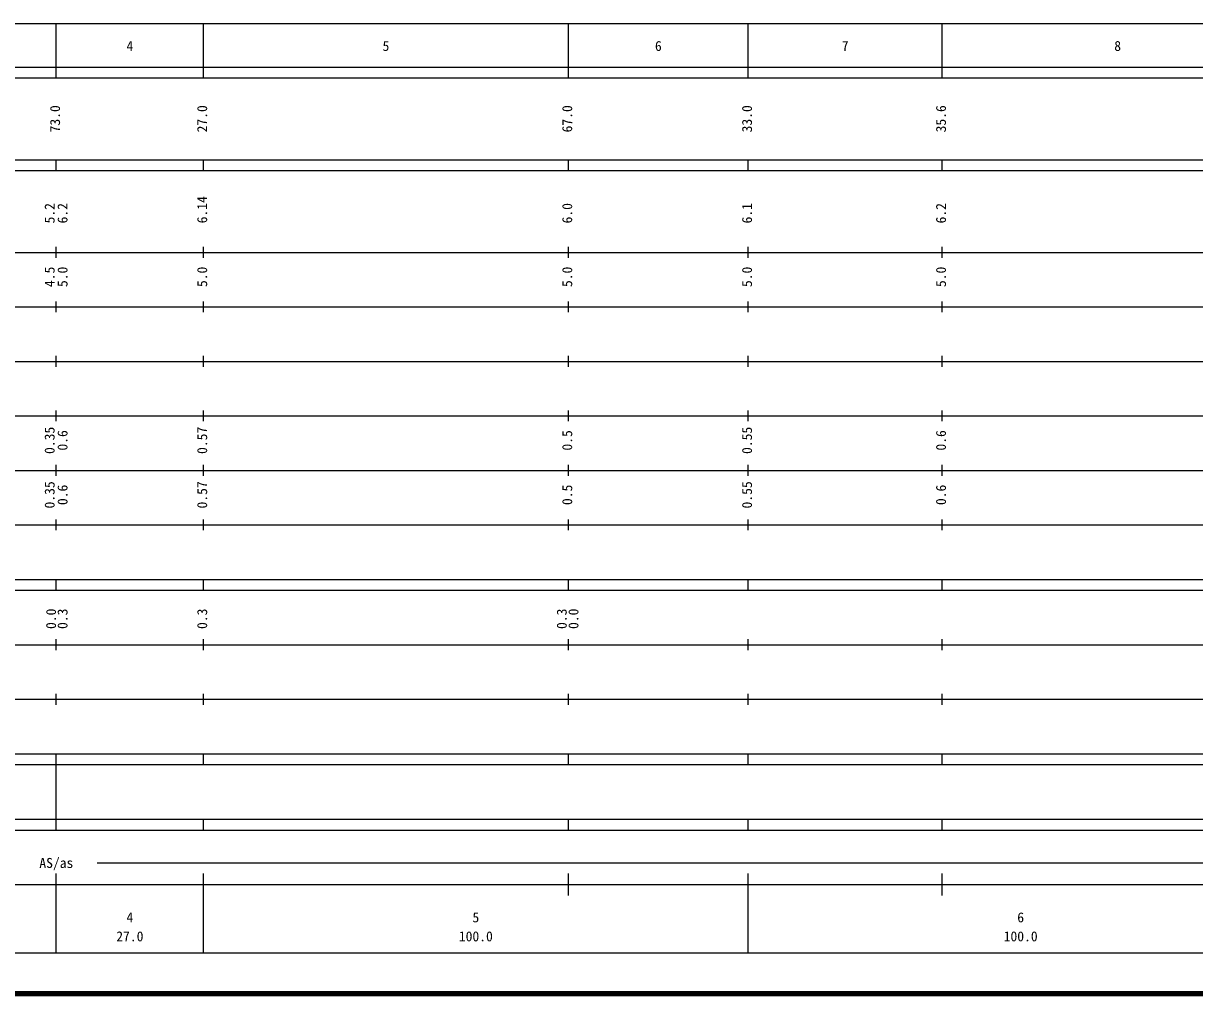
# Model space of a CAD drawing. Units: millimetres on the paper, enlarged 1000 times. Extents: x 40000 to 680000, y 20000 to 380000.
# Drawn here: x 234962 to 449920, y 20000 to 198000 of the extents above; entities that cross this region are included whole.
import ezdxf
from ezdxf.enums import TextEntityAlignment as Align

# ---------------------------------------------------------------- set-up
doc = ezdxf.new("R2010")
doc.units = ezdxf.units.MM
doc.header["$LTSCALE"] = 1000
doc.layers.add('M-TTL', color=2, linetype='Continuous', lineweight=140)
doc.layers.add('M-TTL-BAND', color=7, linetype='Continuous', lineweight=25)
doc.styles.add('ＭＳ ゴシック', font='')
doc.styles.get('ＭＳ ゴシック').set_extended_font_data('MS Gothic')

msp = doc.modelspace()

# ---------------------------------------------------------------- linework, layer by layer
at = {"layer": 'M-TTL'}
msp.add_line((40000, 20000), (680000, 20000), dxfattribs=at)
at = {"layer": 'M-TTL-BAND'}
for p, q in [((68000, 198000), (579000, 198000)), ((241000, 188000), (241000, 198000)), ((268000, 188000), (268000, 198000)), ((335000, 188000), (335000, 198000)), ((368000, 188000), (368000, 198000)), ((403600, 188000), (403600, 198000)), ((40000, 190000), (579000, 190000)), ((40000, 188000), (579000, 188000)), ((40000, 173000), (579000, 173000)), ((241000, 171000), (241000, 173000)), ((268000, 171000), (268000, 173000)), ((335000, 171000), (335000, 173000)), ((368000, 171000), (368000, 173000)), ((403600, 171000), (403600, 173000)), ((40000, 171000), (579000, 171000)), ((241000, 155000), (241000, 157000)), ((268000, 155000), (268000, 157000)), ((335000, 155000), (335000, 157000)), ((368000, 155000), (368000, 157000)), ((403600, 155000), (403600, 157000)), ((40000, 156000), (579000, 156000)), ((241000, 145000), (241000, 147000)), ((268000, 145000), (268000, 147000)), ((335000, 145000), (335000, 147000)), ((368000, 145000), (368000, 147000)), ((403600, 145000), (403600, 147000)), ((46000, 146000), (579000, 146000)), ((52000, 136000), (579000, 136000)), ((241000, 135000), (241000, 137000)), ((268000, 135000), (268000, 137000)), ((335000, 135000), (335000, 137000)), ((368000, 135000), (368000, 137000)), ((403600, 135000), (403600, 137000)), ((241000, 125000), (241000, 127000)), ((268000, 125000), (268000, 127000)), ((335000, 125000), (335000, 127000)), ((368000, 125000), (368000, 127000)), ((403600, 125000), (403600, 127000)), ((46000, 126000), (579000, 126000)), ((241000, 115000), (241000, 117000)), ((268000, 115000), (268000, 117000)), ((335000, 115000), (335000, 117000)), ((368000, 115000), (368000, 117000)), ((403600, 115000), (403600, 117000)), ((52000, 116000), (579000, 116000)), ((46000, 106000), (579000, 106000)), ((241000, 105000), (241000, 107000)), ((268000, 105000), (268000, 107000)), ((335000, 105000), (335000, 107000)), ((368000, 105000), (368000, 107000)), ((403600, 105000), (403600, 107000)), ((40000, 96000), (579000, 96000)), ((241000, 94000), (241000, 96000)), ((268000, 94000), (268000, 96000)), ((335000, 94000), (335000, 96000)), ((368000, 94000), (368000, 96000)), ((403600, 94000), (403600, 96000)), ((40000, 94000), (579000, 94000)), ((49000, 84000), (579000, 84000)), ((241000, 83000), (241000, 85000)), ((268000, 83000), (268000, 85000)), ((335000, 83000), (335000, 85000)), ((368000, 83000), (368000, 85000)), ((403600, 83000), (403600, 85000)), ((40000, 74000), (579000, 74000)), ((241000, 73000), (241000, 75000)), ((268000, 73000), (268000, 75000)), ((335000, 73000), (335000, 75000)), ((368000, 73000), (368000, 75000)), ((403600, 73000), (403600, 75000)), ((40000, 64000), (579000, 64000)), ((241000, 62000), (241000, 64000)), ((268000, 62000), (268000, 64000)), ((335000, 62000), (335000, 64000)), ((368000, 62000), (368000, 64000)), ((403600, 62000), (403600, 64000)), ((40000, 62000), (579000, 62000)), ((241000, 52000), (241000, 62000)), ((40000, 52000), (579000, 52000)), ((241000, 50000), (241000, 52000)), ((268000, 50000), (268000, 52000)), ((335000, 50000), (335000, 52000)), ((368000, 50000), (368000, 52000)), ((403600, 50000), (403600, 52000)), ((40000, 50000), (579000, 50000)), ((248500, 44000), (565000, 44000)), ((241000, 27500), (241000, 42000)), ((268000, 27500), (268000, 42000)), ((335000, 38000), (335000, 42000)), ((368000, 27500), (368000, 42000)), ((403600, 38000), (403600, 42000)), ((40000, 40000), (579000, 40000)), ((68000, 27500), (579000, 27500))]:
    msp.add_line(p, q, dxfattribs=at)

# ---------------------------------------------------------------- texts
at = {"layer": 'M-TTL-BAND', "style": 'ＭＳ ゴシック'}
for s, p in [('4', (254500, 192405)), ('5', (301500, 192405)), ('6', (351500, 192405)), ('7', (385800, 192405)), ('8', (435800, 192405)), ('AS/as', (241000, 42500)), ('4', (254500, 32523)), ('5', (318000, 32523)), ('6', (418000, 32523)), ('27.0', (254500, 29033)), ('100.0', (318000, 29033)), ('100.0', (418000, 29033))]:
    msp.add_text(s, height=1833, dxfattribs=at).set_placement(p, align=Align.BOTTOM_CENTER)
for s, p in [('73.0', (242232, 180500)), ('27.0', (269232, 180500)), ('67.0', (336232, 180500)), ('33.0', (369232, 180500)), ('35.6', (404832, 180500)), ('6.14', (269232, 163816)), ('5.2', (241232, 163174)), ('6.2', (243602, 163174)), ('6.0', (336232, 163174)), ('6.1', (369232, 163174)), ('6.2', (404832, 163174)), ('4.5', (241232, 151500)), ('5.0', (243602, 151500)), ('5.0', (269232, 151500)), ('5.0', (336232, 151500)), ('5.0', (369232, 151500)), ('5.0', (404832, 151500)), ('0.35', (241232, 121500)), ('0.6', (243602, 121500)), ('0.57', (269232, 121500)), ('0.5', (336232, 121500)), ('0.55', (369232, 121500)), ('0.6', (404832, 121500)), ('0.35', (241232, 111500)), ('0.6', (243602, 111500)), ('0.57', (269232, 111500)), ('0.5', (336232, 111500)), ('0.55', (369232, 111500)), ('0.6', (404832, 111500)), ('0.0', (241492, 88764)), ('0.3', (243602, 88764)), ('0.3', (269232, 88764)), ('0.3', (335232, 88764)), ('0.0', (337377, 88764))]:
    msp.add_text(s, height=1833, rotation=90, dxfattribs=at).set_placement(p, align=Align.BOTTOM_CENTER)

doc.saveas('drawing.dxf')
